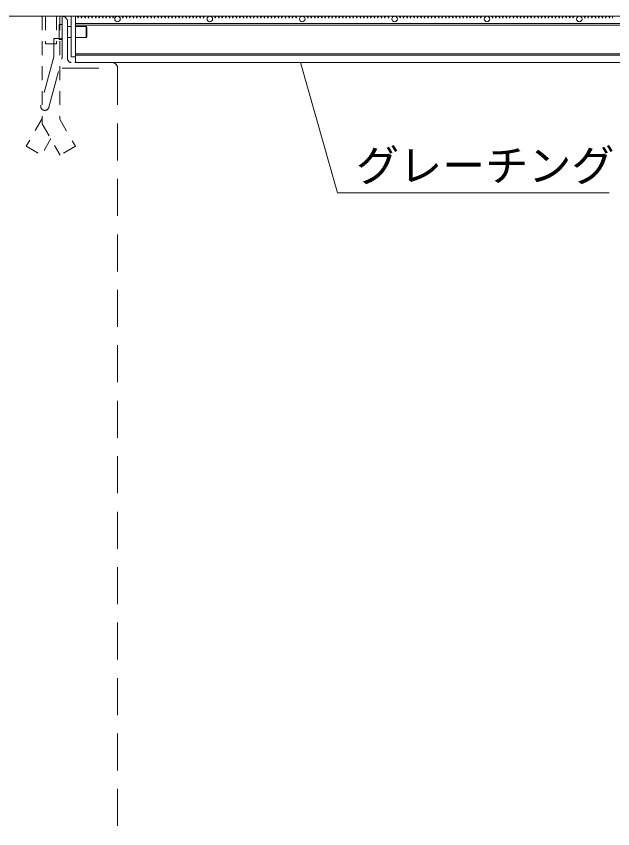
# Model space of a CAD drawing. Units: millimetres at full size; details may follow other scales. Extents: x 77366 to 106166, y -28085 to 6898.
# Drawn here: x 96106 to 96752, y -17408 to -16529 of the extents above; entities that cross this region are included whole.
import ezdxf
from ezdxf.enums import TextEntityAlignment as Align

# ---------------------------------------------------------------- set-up
doc = ezdxf.new("R2010")
doc.units = ezdxf.units.MM
doc.header["$LTSCALE"] = 50
doc.linetypes.add('USER1', pattern=[0.54, 0.3, -0.24])
doc.linetypes.add('USER2', pattern=[1.2, 0.8, -0.4])
for name, color, linetype, lineweight in [('受枠', 3, 'USER2', 9), ('引出線', 4, 'Continuous', 13), ('本体', 2, 'Continuous', 20), ('ｲﾝｻｰﾄ', 3, 'USER1', 9), ('ｸﾞﾚｰﾁﾝｸﾞ', 7, 'Continuous', 5)]:
    doc.layers.add(name, color=color, linetype=linetype, lineweight=lineweight)
doc.styles.add('ＭＳ ゴシック', font='')
doc.styles.get('ＭＳ ゴシック').set_extended_font_data('MS Gothic')

# ---------------------------------------------------------------- blocks, each defined once
blk = doc.blocks.new('filled_arrow')
at = {"color": 0, "linetype": 'Continuous', "lineweight": -2}
blk.add_solid([(7.5, 1.25), (0, 0), (7.5, -1.25)], dxfattribs=at)

msp = doc.modelspace()

# ---------------------------------------------------------------- linework, layer by layer
at = {"layer": '受枠'}
for p, q in [((96155.8, -16529.22), (96155.8, -16585.22)), ((96152.8, -16554.22), (96152.8, -16538.22)), ((96155.8, -16538.22), (96152.8, -16538.22)), ((96155.8, -16554.22), (96155.8, -16538.22)), ((96161.8, -16575.22), (96161.8, -16535.22)), ((96161.8, -16552.22), (96161.8, -16540.22)), ((96161.8, -16540.22), (96165.8, -16540.22)), ((96165.8, -16552.22), (96165.8, -16540.22)), ((96170.3, -16552.22), (96170.3, -16540.22)), ((96170.3, -16540.22), (96181.8, -16540.22)), ((96181.8, -16552.22), (96181.8, -16540.22)), ((96182.8, -16541.22), (96181.8, -16540.22)), ((96182.8, -16551.22), (96182.8, -16541.22)), ((96181.8, -16552.22), (96182.8, -16551.22)), ((96155.8, -16553.22), (96146.8, -16553.22)), ((96146.8, -16553.22), (96146.8, -16573.22)), ((96155.8, -16554.22), (96152.8, -16554.22)), ((96155.8, -16573.22), (96155.8, -16553.22)), ((96161.8, -16552.22), (96165.8, -16552.22)), ((96170.3, -16552.22), (96181.8, -16552.22)), ((96146.8, -16573.22), (96132.82, -16625.38)), ((96141.51, -16627.71), (96155.49, -16575.55)), ((96155.8, -16585.22), (96215.8, -16585.22)), ((96209.8, -16579.22), (96165.8, -16579.22))]:
    msp.add_line(p, q, dxfattribs=at)
for centre, radius, start, end in [((96155.8, -16535.22), 6, 0, 90), ((96146.8, -16573.22), 9, 345, 0), ((96165.8, -16575.22), 4, 180, 270), ((96209.8, -16585.22), 6, 0, 90), ((96137.17, -16626.55), 4.5, 165, 345)]:
    msp.add_arc(centre, radius, start, end, dxfattribs=at)
at = {"layer": '引出線'}
msp.add_lwpolyline([(96414.05, -16579.22), (96454.02, -16720.43), (96748.13, -16720.43)], dxfattribs=at)
at = {"layer": '本体'}
msp.add_line((96071.8, -16529.22), (97059.8, -16529.22), dxfattribs=at)
at = {"layer": '本体', "linetype": 'USER2', "lineweight": 9}
msp.add_line((96215.8, -16585.22), (96215.8, -17629.22), dxfattribs=at)
at = {"layer": 'ｲﾝｻｰﾄ'}
for p, q in [((96134.3, -16529.22), (96134.3, -16645.7)), ((96134.3, -16529.22), (96153.3, -16529.22)), ((96137.72, -16529.22), (96137.72, -16559.22)), ((96149.88, -16529.22), (96149.88, -16559.22)), ((96153.3, -16529.22), (96153.3, -16640.61)), ((96137.72, -16559.22), (96149.88, -16559.22)), ((96134.3, -16639.9), (96117.08, -16669.72)), ((96134.3, -16645.7), (96153.75, -16679.4)), ((96153.3, -16640.61), (96170.21, -16669.9)), ((96143.8, -16661.45), (96133.53, -16679.22)), ((96117.08, -16669.72), (96133.53, -16679.22)), ((96170.21, -16669.9), (96153.75, -16679.4))]:
    msp.add_line(p, q, dxfattribs=at)
at = {"layer": 'ｸﾞﾚｰﾁﾝｸﾞ'}
for p, q in [((96165.8, -16529.22), (96170.3, -16529.22)), ((96165.8, -16529.22), (96165.8, -16573.22)), ((96170.3, -16529.22), (96961.3, -16529.22)), ((96170.3, -16529.22), (96170.3, -16579.22)), ((96170.3, -16529.22), (96172.3, -16529.22)), ((96170.3, -16529.22), (96170.3, -16573.22)), ((96172.3, -16529.22), (96173.2, -16531.32)), ((96173.2, -16531.32), (96174.1, -16529.22)), ((96174.1, -16529.22), (96176.1, -16529.22)), ((96176.1, -16529.22), (96177, -16531.32)), ((96177, -16531.32), (96177.9, -16529.22)), ((96177.9, -16529.22), (96179.9, -16529.22)), ((96179.9, -16529.22), (96180.8, -16531.32)), ((96180.8, -16531.32), (96181.7, -16529.22)), ((96181.7, -16529.22), (96183.7, -16529.22)), ((96183.7, -16529.22), (96184.6, -16531.32)), ((96184.6, -16531.32), (96185.5, -16529.22)), ((96185.5, -16529.22), (96187.5, -16529.22)), ((96187.5, -16529.22), (96188.4, -16531.32)), ((96188.4, -16531.32), (96189.3, -16529.22)), ((96189.3, -16529.22), (96191.3, -16529.22)), ((96191.3, -16529.22), (96192.2, -16531.32)), ((96192.2, -16531.32), (96193.1, -16529.22)), ((96193.1, -16529.22), (96195.1, -16529.22)), ((96195.1, -16529.22), (96196, -16531.32)), ((96196, -16531.32), (96196.9, -16529.22)), ((96196.9, -16529.22), (96198.9, -16529.22)), ((96198.9, -16529.22), (96199.8, -16531.32)), ((96199.8, -16531.32), (96200.7, -16529.22)), ((96200.7, -16529.22), (96202.7, -16529.22)), ((96202.7, -16529.22), (96203.6, -16531.32)), ((96203.6, -16531.32), (96204.5, -16529.22)), ((96204.5, -16529.22), (96206.5, -16529.22)), ((96206.5, -16529.22), (96207.4, -16531.32)), ((96207.4, -16531.32), (96208.3, -16529.22)), ((96208.3, -16529.22), (96210.3, -16529.22)), ((96210.3, -16529.22), (96211.2, -16531.32)), ((96211.2, -16531.32), (96212.1, -16529.22)), ((96218.8, -16529.22), (96220.8, -16529.22)), ((96220.8, -16529.22), (96221.7, -16531.32)), ((96221.7, -16531.32), (96222.6, -16529.22)), ((96222.6, -16529.22), (96224.6, -16529.22)), ((96224.6, -16529.22), (96225.5, -16531.32)), ((96225.5, -16531.32), (96226.4, -16529.22)), ((96226.4, -16529.22), (96228.4, -16529.22)), ((96228.4, -16529.22), (96229.3, -16531.32)), ((96229.3, -16531.32), (96230.2, -16529.22)), ((96230.2, -16529.22), (96232.2, -16529.22)), ((96232.2, -16529.22), (96233.1, -16531.32)), ((96233.1, -16531.32), (96234, -16529.22)), ((96234, -16529.22), (96236, -16529.22)), ((96236, -16529.22), (96236.9, -16531.32)), ((96236.9, -16531.32), (96237.8, -16529.22)), ((96237.8, -16529.22), (96239.8, -16529.22)), ((96239.8, -16529.22), (96240.7, -16531.32)), ((96240.7, -16531.32), (96241.6, -16529.22)), ((96241.6, -16529.22), (96243.6, -16529.22)), ((96243.6, -16529.22), (96244.5, -16531.32)), ((96244.5, -16531.32), (96245.4, -16529.22)), ((96245.4, -16529.22), (96247.4, -16529.22)), ((96247.4, -16529.22), (96248.3, -16531.32)), ((96248.3, -16531.32), (96249.2, -16529.22)), ((96249.2, -16529.22), (96251.2, -16529.22)), ((96251.2, -16529.22), (96252.1, -16531.32)), ((96252.1, -16531.32), (96253, -16529.22)), ((96253, -16529.22), (96255, -16529.22)), ((96255, -16529.22), (96255.9, -16531.32)), ((96255.9, -16531.32), (96256.8, -16529.22)), ((96256.8, -16529.22), (96258.8, -16529.22)), ((96258.8, -16529.22), (96259.7, -16531.32)), ((96259.7, -16531.32), (96260.6, -16529.22)), ((96260.6, -16529.22), (96262.6, -16529.22)), ((96262.6, -16529.22), (96263.5, -16531.32)), ((96263.5, -16531.32), (96264.4, -16529.22)), ((96264.4, -16529.22), (96266.4, -16529.22)), ((96266.4, -16529.22), (96267.3, -16531.32)), ((96267.3, -16531.32), (96268.2, -16529.22)), ((96268.2, -16529.22), (96270.2, -16529.22)), ((96270.2, -16529.22), (96271.1, -16531.32)), ((96271.1, -16531.32), (96272, -16529.22)), ((96272, -16529.22), (96274, -16529.22)), ((96274, -16529.22), (96274.9, -16531.32)), ((96274.9, -16531.32), (96275.8, -16529.22)), ((96275.8, -16529.22), (96277.8, -16529.22)), ((96277.8, -16529.22), (96278.7, -16531.32)), ((96278.7, -16531.32), (96279.6, -16529.22)), ((96279.6, -16529.22), (96281.6, -16529.22)), ((96281.6, -16529.22), (96282.5, -16531.32)), ((96282.5, -16531.32), (96283.4, -16529.22)), ((96283.4, -16529.22), (96285.4, -16529.22)), ((96285.4, -16529.22), (96286.3, -16531.32)), ((96286.3, -16531.32), (96287.2, -16529.22)), ((96287.2, -16529.22), (96289.2, -16529.22)), ((96289.2, -16529.22), (96290.1, -16531.32)), ((96290.1, -16531.32), (96291, -16529.22)), ((96291, -16529.22), (96293, -16529.22)), ((96293, -16529.22), (96293.9, -16531.32)), ((96293.9, -16531.32), (96294.8, -16529.22)), ((96294.8, -16529.22), (96296.8, -16529.22)), ((96296.8, -16529.22), (96297.7, -16531.32)), ((96297.7, -16531.32), (96298.6, -16529.22)), ((96298.6, -16529.22), (96300.6, -16529.22)), ((96300.6, -16529.22), (96301.5, -16531.32)), ((96301.5, -16531.32), (96302.4, -16529.22)), ((96302.4, -16529.22), (96304.4, -16529.22)), ((96304.4, -16529.22), (96305.3, -16531.32)), ((96305.3, -16531.32), (96306.2, -16529.22)), ((96306.2, -16529.22), (96308.2, -16529.22)), ((96308.2, -16529.22), (96309.1, -16531.32)), ((96309.1, -16531.32), (96310, -16529.22)), ((96310, -16529.22), (96312.8, -16529.22)), ((96318.8, -16529.22), (96320.8, -16529.22)), ((96320.8, -16529.22), (96321.7, -16531.32)), ((96321.7, -16531.32), (96322.6, -16529.22)), ((96322.6, -16529.22), (96324.6, -16529.22)), ((96324.6, -16529.22), (96325.5, -16531.32)), ((96325.5, -16531.32), (96326.4, -16529.22)), ((96326.4, -16529.22), (96328.4, -16529.22)), ((96328.4, -16529.22), (96329.3, -16531.32)), ((96329.3, -16531.32), (96330.2, -16529.22)), ((96330.2, -16529.22), (96332.2, -16529.22)), ((96332.2, -16529.22), (96333.1, -16531.32)), ((96333.1, -16531.32), (96334, -16529.22)), ((96334, -16529.22), (96336, -16529.22)), ((96336, -16529.22), (96336.9, -16531.32)), ((96336.9, -16531.32), (96337.8, -16529.22)), ((96337.8, -16529.22), (96339.8, -16529.22)), ((96339.8, -16529.22), (96340.7, -16531.32)), ((96340.7, -16531.32), (96341.6, -16529.22)), ((96341.6, -16529.22), (96343.6, -16529.22)), ((96343.6, -16529.22), (96344.5, -16531.32)), ((96344.5, -16531.32), (96345.4, -16529.22)), ((96345.4, -16529.22), (96347.4, -16529.22)), ((96347.4, -16529.22), (96348.3, -16531.32)), ((96348.3, -16531.32), (96349.2, -16529.22)), ((96349.2, -16529.22), (96351.2, -16529.22)), ((96351.2, -16529.22), (96352.1, -16531.32)), ((96352.1, -16531.32), (96353, -16529.22)), ((96353, -16529.22), (96355, -16529.22)), ((96355, -16529.22), (96355.9, -16531.32)), ((96355.9, -16531.32), (96356.8, -16529.22)), ((96356.8, -16529.22), (96358.8, -16529.22)), ((96358.8, -16529.22), (96359.7, -16531.32)), ((96359.7, -16531.32), (96360.6, -16529.22)), ((96360.6, -16529.22), (96362.6, -16529.22)), ((96362.6, -16529.22), (96363.5, -16531.32)), ((96363.5, -16531.32), (96364.4, -16529.22)), ((96364.4, -16529.22), (96366.4, -16529.22)), ((96366.4, -16529.22), (96367.3, -16531.32)), ((96367.3, -16531.32), (96368.2, -16529.22)), ((96368.2, -16529.22), (96370.2, -16529.22)), ((96370.2, -16529.22), (96371.1, -16531.32)), ((96371.1, -16531.32), (96372, -16529.22)), ((96372, -16529.22), (96374, -16529.22)), ((96374, -16529.22), (96374.9, -16531.32)), ((96374.9, -16531.32), (96375.8, -16529.22)), ((96375.8, -16529.22), (96377.8, -16529.22)), ((96377.8, -16529.22), (96378.7, -16531.32)), ((96378.7, -16531.32), (96379.6, -16529.22)), ((96379.6, -16529.22), (96381.6, -16529.22)), ((96381.6, -16529.22), (96382.5, -16531.32)), ((96382.5, -16531.32), (96383.4, -16529.22)), ((96383.4, -16529.22), (96385.4, -16529.22)), ((96385.4, -16529.22), (96386.3, -16531.32)), ((96386.3, -16531.32), (96387.2, -16529.22)), ((96387.2, -16529.22), (96389.2, -16529.22)), ((96389.2, -16529.22), (96390.1, -16531.32)), ((96390.1, -16531.32), (96391, -16529.22)), ((96391, -16529.22), (96393, -16529.22)), ((96393, -16529.22), (96393.9, -16531.32)), ((96393.9, -16531.32), (96394.8, -16529.22)), ((96394.8, -16529.22), (96396.8, -16529.22)), ((96396.8, -16529.22), (96397.7, -16531.32)), ((96397.7, -16531.32), (96398.6, -16529.22)), ((96398.6, -16529.22), (96400.6, -16529.22)), ((96400.6, -16529.22), (96401.5, -16531.32)), ((96401.5, -16531.32), (96402.4, -16529.22)), ((96402.4, -16529.22), (96404.4, -16529.22)), ((96404.4, -16529.22), (96405.3, -16531.32)), ((96405.3, -16531.32), (96406.2, -16529.22)), ((96406.2, -16529.22), (96408.2, -16529.22)), ((96408.2, -16529.22), (96409.1, -16531.32)), ((96409.1, -16531.32), (96410, -16529.22)), ((96410, -16529.22), (96412.8, -16529.22)), ((96418.8, -16529.22), (96420.8, -16529.22)), ((96420.8, -16529.22), (96421.7, -16531.32)), ((96421.7, -16531.32), (96422.6, -16529.22)), ((96422.6, -16529.22), (96424.6, -16529.22)), ((96424.6, -16529.22), (96425.5, -16531.32)), ((96425.5, -16531.32), (96426.4, -16529.22)), ((96426.4, -16529.22), (96428.4, -16529.22)), ((96428.4, -16529.22), (96429.3, -16531.32)), ((96429.3, -16531.32), (96430.2, -16529.22)), ((96430.2, -16529.22), (96432.2, -16529.22)), ((96432.2, -16529.22), (96433.1, -16531.32)), ((96433.1, -16531.32), (96434, -16529.22)), ((96434, -16529.22), (96436, -16529.22)), ((96436, -16529.22), (96436.9, -16531.32)), ((96436.9, -16531.32), (96437.8, -16529.22)), ((96437.8, -16529.22), (96439.8, -16529.22)), ((96439.8, -16529.22), (96440.7, -16531.32)), ((96440.7, -16531.32), (96441.6, -16529.22)), ((96441.6, -16529.22), (96443.6, -16529.22)), ((96443.6, -16529.22), (96444.5, -16531.32)), ((96444.5, -16531.32), (96445.4, -16529.22)), ((96445.4, -16529.22), (96447.4, -16529.22)), ((96447.4, -16529.22), (96448.3, -16531.32)), ((96448.3, -16531.32), (96449.2, -16529.22)), ((96449.2, -16529.22), (96451.2, -16529.22)), ((96451.2, -16529.22), (96452.1, -16531.32)), ((96452.1, -16531.32), (96453, -16529.22)), ((96453, -16529.22), (96455, -16529.22)), ((96455, -16529.22), (96455.9, -16531.32)), ((96455.9, -16531.32), (96456.8, -16529.22)), ((96456.8, -16529.22), (96458.8, -16529.22)), ((96458.8, -16529.22), (96459.7, -16531.32)), ((96459.7, -16531.32), (96460.6, -16529.22)), ((96460.6, -16529.22), (96462.6, -16529.22)), ((96462.6, -16529.22), (96463.5, -16531.32)), ((96463.5, -16531.32), (96464.4, -16529.22)), ((96464.4, -16529.22), (96466.4, -16529.22)), ((96466.4, -16529.22), (96467.3, -16531.32)), ((96467.3, -16531.32), (96468.2, -16529.22)), ((96468.2, -16529.22), (96470.2, -16529.22)), ((96470.2, -16529.22), (96471.1, -16531.32)), ((96471.1, -16531.32), (96472, -16529.22)), ((96472, -16529.22), (96474, -16529.22)), ((96474, -16529.22), (96474.9, -16531.32)), ((96474.9, -16531.32), (96475.8, -16529.22)), ((96475.8, -16529.22), (96477.8, -16529.22)), ((96477.8, -16529.22), (96478.7, -16531.32)), ((96478.7, -16531.32), (96479.6, -16529.22)), ((96479.6, -16529.22), (96481.6, -16529.22)), ((96481.6, -16529.22), (96482.5, -16531.32)), ((96482.5, -16531.32), (96483.4, -16529.22)), ((96483.4, -16529.22), (96485.4, -16529.22)), ((96485.4, -16529.22), (96486.3, -16531.32)), ((96486.3, -16531.32), (96487.2, -16529.22)), ((96487.2, -16529.22), (96489.2, -16529.22)), ((96489.2, -16529.22), (96490.1, -16531.32)), ((96490.1, -16531.32), (96491, -16529.22)), ((96491, -16529.22), (96493, -16529.22)), ((96493, -16529.22), (96493.9, -16531.32)), ((96493.9, -16531.32), (96494.8, -16529.22)), ((96494.8, -16529.22), (96496.8, -16529.22)), ((96496.8, -16529.22), (96497.7, -16531.32)), ((96497.7, -16531.32), (96498.6, -16529.22)), ((96498.6, -16529.22), (96500.6, -16529.22)), ((96500.6, -16529.22), (96501.5, -16531.32)), ((96501.5, -16531.32), (96502.4, -16529.22)), ((96502.4, -16529.22), (96504.4, -16529.22)), ((96504.4, -16529.22), (96505.3, -16531.32)), ((96505.3, -16531.32), (96506.2, -16529.22)), ((96506.2, -16529.22), (96508.2, -16529.22)), ((96508.2, -16529.22), (96509.1, -16531.32)), ((96509.1, -16531.32), (96510, -16529.22)), ((96510, -16529.22), (96512.8, -16529.22)), ((96518.8, -16529.22), (96520.8, -16529.22)), ((96520.8, -16529.22), (96521.7, -16531.32)), ((96521.7, -16531.32), (96522.6, -16529.22)), ((96522.6, -16529.22), (96524.6, -16529.22)), ((96524.6, -16529.22), (96525.5, -16531.32)), ((96525.5, -16531.32), (96526.4, -16529.22)), ((96526.4, -16529.22), (96528.4, -16529.22)), ((96528.4, -16529.22), (96529.3, -16531.32)), ((96529.3, -16531.32), (96530.2, -16529.22)), ((96530.2, -16529.22), (96532.2, -16529.22)), ((96532.2, -16529.22), (96533.1, -16531.32)), ((96533.1, -16531.32), (96534, -16529.22)), ((96534, -16529.22), (96536, -16529.22)), ((96536, -16529.22), (96536.9, -16531.32)), ((96536.9, -16531.32), (96537.8, -16529.22)), ((96537.8, -16529.22), (96539.8, -16529.22)), ((96539.8, -16529.22), (96540.7, -16531.32)), ((96540.7, -16531.32), (96541.6, -16529.22)), ((96541.6, -16529.22), (96543.6, -16529.22)), ((96543.6, -16529.22), (96544.5, -16531.32)), ((96544.5, -16531.32), (96545.4, -16529.22)), ((96545.4, -16529.22), (96547.4, -16529.22)), ((96547.4, -16529.22), (96548.3, -16531.32)), ((96548.3, -16531.32), (96549.2, -16529.22)), ((96549.2, -16529.22), (96551.2, -16529.22)), ((96551.2, -16529.22), (96552.1, -16531.32)), ((96552.1, -16531.32), (96553, -16529.22)), ((96553, -16529.22), (96555, -16529.22)), ((96555, -16529.22), (96555.9, -16531.32)), ((96555.9, -16531.32), (96556.8, -16529.22)), ((96556.8, -16529.22), (96558.8, -16529.22)), ((96558.8, -16529.22), (96559.7, -16531.32)), ((96559.7, -16531.32), (96560.6, -16529.22)), ((96560.6, -16529.22), (96562.6, -16529.22)), ((96562.6, -16529.22), (96563.5, -16531.32)), ((96563.5, -16531.32), (96564.4, -16529.22)), ((96564.4, -16529.22), (96566.4, -16529.22)), ((96566.4, -16529.22), (96567.3, -16531.32)), ((96567.3, -16531.32), (96568.2, -16529.22)), ((96568.2, -16529.22), (96570.2, -16529.22)), ((96570.2, -16529.22), (96571.1, -16531.32)), ((96571.1, -16531.32), (96572, -16529.22)), ((96572, -16529.22), (96574, -16529.22)), ((96574, -16529.22), (96574.9, -16531.32)), ((96574.9, -16531.32), (96575.8, -16529.22)), ((96575.8, -16529.22), (96577.8, -16529.22)), ((96577.8, -16529.22), (96578.7, -16531.32)), ((96578.7, -16531.32), (96579.6, -16529.22)), ((96579.6, -16529.22), (96581.6, -16529.22)), ((96581.6, -16529.22), (96582.5, -16531.32)), ((96582.5, -16531.32), (96583.4, -16529.22)), ((96583.4, -16529.22), (96585.4, -16529.22)), ((96585.4, -16529.22), (96586.3, -16531.32)), ((96586.3, -16531.32), (96587.2, -16529.22)), ((96587.2, -16529.22), (96589.2, -16529.22)), ((96589.2, -16529.22), (96590.1, -16531.32)), ((96590.1, -16531.32), (96591, -16529.22)), ((96591, -16529.22), (96593, -16529.22)), ((96593, -16529.22), (96593.9, -16531.32)), ((96593.9, -16531.32), (96594.8, -16529.22)), ((96594.8, -16529.22), (96596.8, -16529.22)), ((96596.8, -16529.22), (96597.7, -16531.32)), ((96597.7, -16531.32), (96598.6, -16529.22)), ((96598.6, -16529.22), (96600.6, -16529.22)), ((96600.6, -16529.22), (96601.5, -16531.32)), ((96601.5, -16531.32), (96602.4, -16529.22)), ((96602.4, -16529.22), (96604.4, -16529.22)), ((96604.4, -16529.22), (96605.3, -16531.32)), ((96605.3, -16531.32), (96606.2, -16529.22)), ((96606.2, -16529.22), (96608.2, -16529.22)), ((96608.2, -16529.22), (96609.1, -16531.32)), ((96609.1, -16531.32), (96610, -16529.22)), ((96610, -16529.22), (96612.8, -16529.22)), ((96618.8, -16529.22), (96620.8, -16529.22)), ((96620.8, -16529.22), (96621.7, -16531.32)), ((96621.7, -16531.32), (96622.6, -16529.22)), ((96622.6, -16529.22), (96624.6, -16529.22)), ((96624.6, -16529.22), (96625.5, -16531.32)), ((96625.5, -16531.32), (96626.4, -16529.22)), ((96626.4, -16529.22), (96628.4, -16529.22)), ((96628.4, -16529.22), (96629.3, -16531.32)), ((96629.3, -16531.32), (96630.2, -16529.22)), ((96630.2, -16529.22), (96632.2, -16529.22)), ((96632.2, -16529.22), (96633.1, -16531.32)), ((96633.1, -16531.32), (96634, -16529.22)), ((96634, -16529.22), (96636, -16529.22)), ((96636, -16529.22), (96636.9, -16531.32)), ((96636.9, -16531.32), (96637.8, -16529.22)), ((96637.8, -16529.22), (96639.8, -16529.22)), ((96639.8, -16529.22), (96640.7, -16531.32)), ((96640.7, -16531.32), (96641.6, -16529.22)), ((96641.6, -16529.22), (96643.6, -16529.22)), ((96643.6, -16529.22), (96644.5, -16531.32)), ((96644.5, -16531.32), (96645.4, -16529.22)), ((96645.4, -16529.22), (96647.4, -16529.22)), ((96647.4, -16529.22), (96648.3, -16531.32)), ((96648.3, -16531.32), (96649.2, -16529.22)), ((96649.2, -16529.22), (96651.2, -16529.22)), ((96651.2, -16529.22), (96652.1, -16531.32)), ((96652.1, -16531.32), (96653, -16529.22)), ((96653, -16529.22), (96655, -16529.22)), ((96655, -16529.22), (96655.9, -16531.32)), ((96655.9, -16531.32), (96656.8, -16529.22)), ((96656.8, -16529.22), (96658.8, -16529.22)), ((96658.8, -16529.22), (96659.7, -16531.32)), ((96659.7, -16531.32), (96660.6, -16529.22)), ((96660.6, -16529.22), (96662.6, -16529.22)), ((96662.6, -16529.22), (96663.5, -16531.32)), ((96663.5, -16531.32), (96664.4, -16529.22)), ((96664.4, -16529.22), (96666.4, -16529.22)), ((96666.4, -16529.22), (96667.3, -16531.32)), ((96667.3, -16531.32), (96668.2, -16529.22)), ((96668.2, -16529.22), (96670.2, -16529.22)), ((96670.2, -16529.22), (96671.1, -16531.32)), ((96671.1, -16531.32), (96672, -16529.22)), ((96672, -16529.22), (96674, -16529.22)), ((96674, -16529.22), (96674.9, -16531.32)), ((96674.9, -16531.32), (96675.8, -16529.22)), ((96675.8, -16529.22), (96677.8, -16529.22)), ((96677.8, -16529.22), (96678.7, -16531.32)), ((96678.7, -16531.32), (96679.6, -16529.22)), ((96679.6, -16529.22), (96681.6, -16529.22)), ((96681.6, -16529.22), (96682.5, -16531.32)), ((96682.5, -16531.32), (96683.4, -16529.22)), ((96683.4, -16529.22), (96685.4, -16529.22)), ((96685.4, -16529.22), (96686.3, -16531.32)), ((96686.3, -16531.32), (96687.2, -16529.22)), ((96687.2, -16529.22), (96689.2, -16529.22)), ((96689.2, -16529.22), (96690.1, -16531.32)), ((96690.1, -16531.32), (96691, -16529.22)), ((96691, -16529.22), (96693, -16529.22)), ((96693, -16529.22), (96693.9, -16531.32)), ((96693.9, -16531.32), (96694.8, -16529.22)), ((96694.8, -16529.22), (96696.8, -16529.22)), ((96696.8, -16529.22), (96697.7, -16531.32)), ((96697.7, -16531.32), (96698.6, -16529.22)), ((96698.6, -16529.22), (96700.6, -16529.22)), ((96700.6, -16529.22), (96701.5, -16531.32)), ((96701.5, -16531.32), (96702.4, -16529.22)), ((96702.4, -16529.22), (96704.4, -16529.22)), ((96704.4, -16529.22), (96705.3, -16531.32)), ((96705.3, -16531.32), (96706.2, -16529.22)), ((96706.2, -16529.22), (96708.2, -16529.22)), ((96708.2, -16529.22), (96709.1, -16531.32)), ((96709.1, -16531.32), (96710, -16529.22)), ((96710, -16529.22), (96712.8, -16529.22)), ((96718.8, -16529.22), (96720.8, -16529.22)), ((96720.8, -16529.22), (96721.7, -16531.32)), ((96721.7, -16531.32), (96722.6, -16529.22)), ((96722.6, -16529.22), (96724.6, -16529.22)), ((96724.6, -16529.22), (96725.5, -16531.32)), ((96725.5, -16531.32), (96726.4, -16529.22)), ((96726.4, -16529.22), (96728.4, -16529.22)), ((96728.4, -16529.22), (96729.3, -16531.32)), ((96729.3, -16531.32), (96730.2, -16529.22)), ((96730.2, -16529.22), (96732.2, -16529.22)), ((96732.2, -16529.22), (96733.1, -16531.32)), ((96733.1, -16531.32), (96734, -16529.22)), ((96734, -16529.22), (96736, -16529.22)), ((96736, -16529.22), (96736.9, -16531.32)), ((96736.9, -16531.32), (96737.8, -16529.22)), ((96737.8, -16529.22), (96739.8, -16529.22)), ((96739.8, -16529.22), (96740.7, -16531.32)), ((96740.7, -16531.32), (96741.6, -16529.22)), ((96741.6, -16529.22), (96743.6, -16529.22)), ((96743.6, -16529.22), (96744.5, -16531.32)), ((96744.5, -16531.32), (96745.4, -16529.22)), ((96745.4, -16529.22), (96747.4, -16529.22)), ((96747.4, -16529.22), (96748.3, -16531.32)), ((96748.3, -16531.32), (96749.2, -16529.22)), ((96749.2, -16529.22), (96751.2, -16529.22)), ((96751.2, -16529.22), (96752.1, -16531.32)), ((96170.3, -16537.22), (96961.3, -16537.22)), ((96170.3, -16538.72), (96961.3, -16538.72)), ((96165.8, -16573.22), (96170.3, -16573.22)), ((96170.3, -16569.72), (96961.3, -16569.72)), ((96170.3, -16571.22), (96961.3, -16571.22)), ((96170.3, -16579.22), (96961.3, -16579.22))]:
    msp.add_line(p, q, dxfattribs=at)
for centre in [(96215.8, -16532.22), (96315.8, -16532.22), (96415.8, -16532.22), (96515.8, -16532.22), (96615.8, -16532.22), (96715.8, -16532.22)]:
    msp.add_circle(centre, 3, dxfattribs=at)

# ---------------------------------------------------------------- block references
at = {"layer": '引出線', "xscale": 0.133, "yscale": 0.133, "rotation": 285.8}
msp.add_blockref('filled_arrow', (96414.05, -16579.22), dxfattribs=at)

# ---------------------------------------------------------------- texts
at = {"layer": '引出線', "style": 'ＭＳ ゴシック'}
msp.add_text('グレーチング', height=34.18, dxfattribs=at).set_placement((96474.02, -16673.57), align=Align.TOP_LEFT)

doc.saveas('drawing.dxf')
